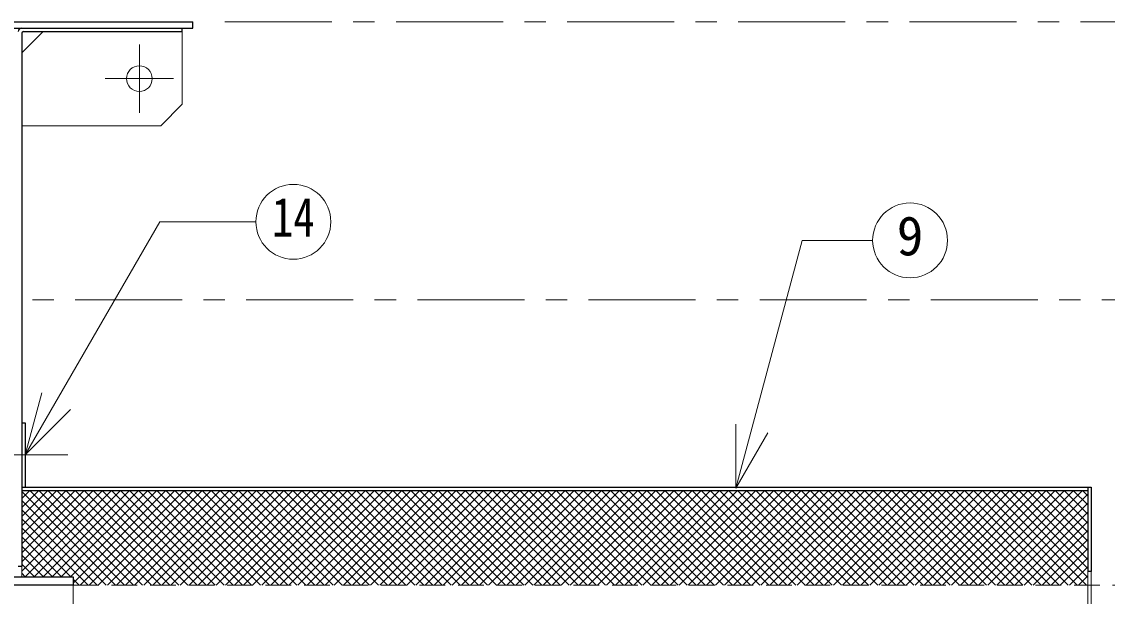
# Model space of a CAD drawing. Units: millimetres at full size, sheet at 1:10; details may follow other scales. Extents: x -2114 to 1936, y -1399 to 1411.
# Drawn here: x -619 to -111, y -622 to -354 of the extents above; entities that cross this region are included whole.
import ezdxf
from ezdxf.enums import TextEntityAlignment as Align

# ---------------------------------------------------------------- set-up
doc = ezdxf.new("R2010")
doc.units = ezdxf.units.MM
doc.header["$LTSCALE"] = 10
doc.linetypes.add('CHAIN1', pattern=[8, 5, -1, 1, -1])
doc.linetypes.add('DASHED1', pattern=[1.8, 1.2, -0.6])
doc.layers.add('0-0_ﾚｲﾔ1', color=4, linetype='Continuous', lineweight=9)
doc.styles.add('ＭＳ ゴシック', font='')
doc.styles.get('ＭＳ ゴシック').set_extended_font_data('MS Gothic')

msp = doc.modelspace()

# ---------------------------------------------------------------- linework, layer by layer
at = {"layer": '0-0_ﾚｲﾔ1', "color": 5, "lineweight": 25}
for p, q in [((-670.92, -353.64), (-538.92, -353.64)), ((-538.92, -356.64), (-538.92, -353.64)), ((-669.42, -356.64), (-538.92, -356.64)), ((-618.92, -359.04), (-618.92, -608.14)), ((-618.12, -358.24), (-543.92, -358.24)), ((-543.92, -358.24), (-543.92, -356.64)), ((-618.92, -571.14), (-118.92, -571.14)), ((-618.92, -572.74), (-120.52, -572.74)), ((-120.52, -571.14), (-120.52, -610.64)), ((-118.92, -571.14), (-118.92, -610.64)), ((-620.52, -608.14), (-618.92, -608.14)), ((-678.92, -613.14), (-594.92, -613.14)), ((-594.92, -613.14), (-594.92, -617.04)), ((-118.92, -610.64), (-120.52, -610.64)), ((-594.92, -617.04), (-683.92, -617.04))]:
    msp.add_line(p, q, dxfattribs=at)
at = {"layer": '0-0_ﾚｲﾔ1', "linetype": 'CHAIN1'}
for p, q in [((-523.92, -353.64), (331.08, -353.64)), ((-563.92, -396.24), (-563.92, -364.24)), ((-579.92, -380.24), (-547.92, -380.24)), ((-673.92, -483.64), (181.08, -483.64)), ((-640.52, -556.14), (-597.32, -556.14))]:
    msp.add_line(p, q, dxfattribs=at)
at = {"layer": '0-0_ﾚｲﾔ1', "color": 7, "lineweight": 18}
for p, q in [((-608.92, -358.24), (-618.92, -368.24)), ((-543.92, -358.24), (-543.92, -392.24)), ((-543.92, -392.24), (-553.92, -402.24)), ((-553.92, -402.24), (-618.92, -402.24)), ((-617.32, -556.14), (-554.41, -447.17)), ((-509.43, -447.17), (-554.41, -447.17)), ((-285.09, -571.76), (-254.04, -455.87)), ((-221.11, -455.87), (-254.04, -455.87)), ((-617.32, -556.14), (-609.56, -527.16)), ((-617.32, -556.14), (-596.11, -534.92)), ((-285.09, -571.76), (-285.09, -541.76)), ((-285.09, -571.76), (-270.09, -545.78)), ((-618.92, -608.14), (-618.92, -613.14)), ((-120.52, -736.64), (-120.52, -610.64)), ((-118.92, -736.64), (-118.92, -610.64)), ((-594.92, -617.04), (-594.92, -730.24))]:
    msp.add_line(p, q, dxfattribs=at)
at = {"layer": '0-0_ﾚｲﾔ1'}
for p, q in [((-618.92, -610.44), (-581.22, -572.74)), ((-618.92, -606.19), (-585.46, -572.74)), ((-618.92, -601.95), (-589.71, -572.74)), ((-618.92, -597.71), (-593.95, -572.74)), ((-618.92, -593.47), (-598.19, -572.74)), ((-618.92, -589.22), (-602.43, -572.74)), ((-618.92, -584.98), (-606.68, -572.74)), ((-618.92, -580.74), (-610.92, -572.74)), ((-618.92, -576.5), (-615.16, -572.74)), ((-618.92, -573.26), (-575.15, -617.04)), ((-617.38, -613.14), (-576.98, -572.74)), ((-615.2, -572.74), (-570.9, -617.04)), ((-613.14, -613.14), (-572.74, -572.74)), ((-610.96, -572.74), (-566.66, -617.04)), ((-608.89, -613.14), (-568.49, -572.74)), ((-606.72, -572.74), (-562.42, -617.04)), ((-604.65, -613.14), (-564.25, -572.74)), ((-602.48, -572.74), (-558.18, -617.04)), ((-600.41, -613.14), (-560.01, -572.74)), ((-598.23, -572.74), (-553.93, -617.04)), ((-596.17, -613.14), (-555.77, -572.74)), ((-594.92, -616.13), (-551.52, -572.74)), ((-593.99, -572.74), (-549.69, -617.04)), ((-591.58, -617.04), (-547.28, -572.74)), ((-589.75, -572.74), (-545.45, -617.04)), ((-587.34, -617.04), (-543.04, -572.74)), ((-585.5, -572.74), (-541.2, -617.04)), ((-583.1, -617.04), (-538.8, -572.74)), ((-581.26, -572.74), (-536.96, -617.04)), ((-578.85, -617.04), (-534.55, -572.74)), ((-577.02, -572.74), (-532.72, -617.04)), ((-574.61, -617.04), (-530.31, -572.74)), ((-572.78, -572.74), (-528.48, -617.04)), ((-570.37, -617.04), (-526.07, -572.74)), ((-568.53, -572.74), (-524.23, -617.04)), ((-566.12, -617.04), (-521.82, -572.74)), ((-564.29, -572.74), (-519.99, -617.04)), ((-561.88, -617.04), (-517.58, -572.74)), ((-560.05, -572.74), (-515.75, -617.04)), ((-557.64, -617.04), (-513.34, -572.74)), ((-555.81, -572.74), (-511.51, -617.04)), ((-553.4, -617.04), (-509.1, -572.74)), ((-551.56, -572.74), (-507.26, -617.04)), ((-549.15, -617.04), (-504.85, -572.74)), ((-547.32, -572.74), (-503.02, -617.04)), ((-544.91, -617.04), (-500.61, -572.74)), ((-543.08, -572.74), (-498.78, -617.04)), ((-540.67, -617.04), (-496.37, -572.74)), ((-538.84, -572.74), (-494.54, -617.04)), ((-536.43, -617.04), (-492.13, -572.74)), ((-534.59, -572.74), (-490.29, -617.04)), ((-532.18, -617.04), (-487.88, -572.74)), ((-530.35, -572.74), (-486.05, -617.04)), ((-527.94, -617.04), (-483.64, -572.74)), ((-526.11, -572.74), (-481.81, -617.04)), ((-523.7, -617.04), (-479.4, -572.74)), ((-521.86, -572.74), (-477.56, -617.04)), ((-519.46, -617.04), (-475.16, -572.74)), ((-517.62, -572.74), (-473.32, -617.04)), ((-515.21, -617.04), (-470.91, -572.74)), ((-513.38, -572.74), (-469.08, -617.04)), ((-510.97, -617.04), (-466.67, -572.74)), ((-509.14, -572.74), (-464.84, -617.04)), ((-506.73, -617.04), (-462.43, -572.74)), ((-504.89, -572.74), (-460.59, -617.04)), ((-502.49, -617.04), (-458.19, -572.74)), ((-500.65, -572.74), (-456.35, -617.04)), ((-498.24, -617.04), (-453.94, -572.74)), ((-496.41, -572.74), (-452.11, -617.04)), ((-494, -617.04), (-449.7, -572.74)), ((-492.17, -572.74), (-447.87, -617.04)), ((-489.76, -617.04), (-445.46, -572.74)), ((-487.92, -572.74), (-443.62, -617.04)), ((-485.51, -617.04), (-441.21, -572.74)), ((-483.68, -572.74), (-439.38, -617.04)), ((-481.27, -617.04), (-436.97, -572.74)), ((-479.44, -572.74), (-435.14, -617.04)), ((-477.03, -617.04), (-432.73, -572.74)), ((-475.2, -572.74), (-430.9, -617.04)), ((-472.79, -617.04), (-428.49, -572.74)), ((-470.95, -572.74), (-426.65, -617.04)), ((-468.54, -617.04), (-424.24, -572.74)), ((-466.71, -572.74), (-422.41, -617.04)), ((-464.3, -617.04), (-420, -572.74)), ((-462.47, -572.74), (-418.17, -617.04)), ((-460.06, -617.04), (-415.76, -572.74)), ((-458.23, -572.74), (-413.93, -617.04)), ((-455.82, -617.04), (-411.52, -572.74)), ((-453.98, -572.74), (-409.68, -617.04)), ((-451.57, -617.04), (-407.27, -572.74)), ((-449.74, -572.74), (-405.44, -617.04)), ((-447.33, -617.04), (-403.03, -572.74)), ((-445.5, -572.74), (-401.2, -617.04)), ((-443.09, -617.04), (-398.79, -572.74)), ((-441.25, -572.74), (-396.95, -617.04)), ((-438.85, -617.04), (-394.55, -572.74)), ((-437.01, -572.74), (-392.71, -617.04)), ((-434.6, -617.04), (-390.3, -572.74)), ((-432.77, -572.74), (-388.47, -617.04)), ((-430.36, -617.04), (-386.06, -572.74)), ((-428.53, -572.74), (-384.23, -617.04)), ((-426.12, -617.04), (-381.82, -572.74)), ((-424.28, -572.74), (-379.98, -617.04)), ((-421.87, -617.04), (-377.57, -572.74)), ((-420.04, -572.74), (-375.74, -617.04)), ((-417.63, -617.04), (-373.33, -572.74)), ((-415.8, -572.74), (-371.5, -617.04)), ((-413.39, -617.04), (-369.09, -572.74)), ((-411.56, -572.74), (-367.26, -617.04)), ((-409.15, -617.04), (-364.85, -572.74)), ((-407.31, -572.74), (-363.01, -617.04)), ((-404.9, -617.04), (-360.6, -572.74)), ((-403.07, -572.74), (-358.77, -617.04)), ((-400.66, -617.04), (-356.36, -572.74)), ((-398.83, -572.74), (-354.53, -617.04)), ((-396.42, -617.04), (-352.12, -572.74)), ((-394.59, -572.74), (-350.29, -617.04)), ((-392.18, -617.04), (-347.88, -572.74)), ((-390.34, -572.74), (-346.04, -617.04)), ((-387.93, -617.04), (-343.63, -572.74)), ((-386.1, -572.74), (-341.8, -617.04)), ((-383.69, -617.04), (-339.39, -572.74)), ((-381.86, -572.74), (-337.56, -617.04)), ((-379.45, -617.04), (-335.15, -572.74)), ((-377.62, -572.74), (-333.32, -617.04)), ((-375.21, -617.04), (-330.91, -572.74)), ((-373.37, -572.74), (-329.07, -617.04)), ((-370.96, -617.04), (-326.66, -572.74)), ((-369.13, -572.74), (-324.83, -617.04)), ((-366.72, -617.04), (-322.42, -572.74)), ((-364.89, -572.74), (-320.59, -617.04)), ((-362.48, -617.04), (-318.18, -572.74)), ((-360.64, -572.74), (-316.34, -617.04)), ((-358.24, -617.04), (-313.94, -572.74)), ((-356.4, -572.74), (-312.1, -617.04)), ((-353.99, -617.04), (-309.69, -572.74)), ((-352.16, -572.74), (-307.86, -617.04)), ((-349.75, -617.04), (-305.45, -572.74)), ((-347.92, -572.74), (-303.62, -617.04)), ((-345.51, -617.04), (-301.21, -572.74)), ((-343.67, -572.74), (-299.37, -617.04)), ((-341.26, -617.04), (-296.96, -572.74)), ((-339.43, -572.74), (-295.13, -617.04)), ((-337.02, -617.04), (-292.72, -572.74)), ((-335.19, -572.74), (-290.89, -617.04)), ((-332.78, -617.04), (-288.48, -572.74)), ((-330.95, -572.74), (-286.65, -617.04)), ((-328.54, -617.04), (-284.24, -572.74)), ((-326.7, -572.74), (-282.4, -617.04)), ((-324.29, -617.04), (-279.99, -572.74)), ((-322.46, -572.74), (-278.16, -617.04)), ((-320.05, -617.04), (-275.75, -572.74)), ((-318.22, -572.74), (-273.92, -617.04)), ((-315.81, -617.04), (-271.51, -572.74)), ((-313.98, -572.74), (-269.68, -617.04)), ((-311.57, -617.04), (-267.27, -572.74)), ((-309.73, -572.74), (-265.43, -617.04)), ((-307.32, -617.04), (-263.02, -572.74)), ((-305.49, -572.74), (-261.19, -617.04)), ((-303.08, -617.04), (-258.78, -572.74)), ((-301.25, -572.74), (-256.95, -617.04)), ((-298.84, -617.04), (-254.54, -572.74)), ((-297, -572.74), (-252.7, -617.04)), ((-294.6, -617.04), (-250.3, -572.74)), ((-292.76, -572.74), (-248.46, -617.04)), ((-290.35, -617.04), (-246.05, -572.74)), ((-288.52, -572.74), (-244.22, -617.04)), ((-286.11, -617.04), (-241.81, -572.74)), ((-284.28, -572.74), (-239.98, -617.04)), ((-281.87, -617.04), (-237.57, -572.74)), ((-280.03, -572.74), (-235.73, -617.04)), ((-277.63, -617.04), (-233.33, -572.74)), ((-275.79, -572.74), (-231.49, -617.04)), ((-273.38, -617.04), (-229.08, -572.74)), ((-271.55, -572.74), (-227.25, -617.04)), ((-269.14, -617.04), (-224.84, -572.74)), ((-267.31, -572.74), (-223.01, -617.04)), ((-264.9, -617.04), (-220.6, -572.74)), ((-263.06, -572.74), (-218.76, -617.04)), ((-260.65, -617.04), (-216.35, -572.74)), ((-258.82, -572.74), (-214.52, -617.04)), ((-256.41, -617.04), (-212.11, -572.74)), ((-254.58, -572.74), (-210.28, -617.04)), ((-252.17, -617.04), (-207.87, -572.74)), ((-250.34, -572.74), (-206.04, -617.04)), ((-247.93, -617.04), (-203.63, -572.74)), ((-246.09, -572.74), (-201.79, -617.04)), ((-243.68, -617.04), (-199.38, -572.74)), ((-241.85, -572.74), (-197.55, -617.04)), ((-239.44, -617.04), (-195.14, -572.74)), ((-237.61, -572.74), (-193.31, -617.04)), ((-235.2, -617.04), (-190.9, -572.74)), ((-233.37, -572.74), (-189.07, -617.04)), ((-230.96, -617.04), (-186.66, -572.74)), ((-229.12, -572.74), (-184.82, -617.04)), ((-226.71, -617.04), (-182.41, -572.74)), ((-224.88, -572.74), (-180.58, -617.04)), ((-222.47, -617.04), (-178.17, -572.74)), ((-220.64, -572.74), (-176.34, -617.04)), ((-218.23, -617.04), (-173.93, -572.74)), ((-216.39, -572.74), (-172.09, -617.04)), ((-213.99, -617.04), (-169.69, -572.74)), ((-212.15, -572.74), (-167.85, -617.04)), ((-209.74, -617.04), (-165.44, -572.74)), ((-207.91, -572.74), (-163.61, -617.04)), ((-205.5, -617.04), (-161.2, -572.74)), ((-203.67, -572.74), (-159.37, -617.04)), ((-201.26, -617.04), (-156.96, -572.74)), ((-199.42, -572.74), (-155.12, -617.04)), ((-197.01, -617.04), (-152.71, -572.74)), ((-195.18, -572.74), (-150.88, -617.04)), ((-192.77, -617.04), (-148.47, -572.74)), ((-190.94, -572.74), (-146.64, -617.04)), ((-188.53, -617.04), (-144.23, -572.74)), ((-186.7, -572.74), (-142.4, -617.04)), ((-184.29, -617.04), (-139.99, -572.74)), ((-182.45, -572.74), (-138.15, -617.04)), ((-180.04, -617.04), (-135.74, -572.74)), ((-178.21, -572.74), (-133.91, -617.04)), ((-175.8, -617.04), (-131.5, -572.74)), ((-173.97, -572.74), (-129.67, -617.04)), ((-171.56, -617.04), (-127.26, -572.74)), ((-169.73, -572.74), (-125.43, -617.04)), ((-167.32, -617.04), (-123.02, -572.74)), ((-165.48, -572.74), (-121.18, -617.04)), ((-161.24, -572.74), (-120.52, -613.46)), ((-157, -572.74), (-120.52, -609.21)), ((-152.76, -572.74), (-120.52, -604.97)), ((-148.51, -572.74), (-120.52, -600.73)), ((-144.27, -572.74), (-120.52, -596.48)), ((-140.03, -572.74), (-120.52, -592.24)), ((-135.78, -572.74), (-120.52, -588)), ((-131.54, -572.74), (-120.52, -583.76)), ((-127.3, -572.74), (-120.52, -579.51)), ((-123.06, -572.74), (-120.52, -575.27)), ((-618.92, -577.5), (-579.39, -617.04)), ((-163.07, -617.04), (-120.52, -574.48)), ((-618.92, -581.75), (-583.63, -617.04)), ((-158.83, -617.04), (-120.52, -578.73)), ((-154.59, -617.04), (-120.52, -582.97)), ((-618.92, -585.99), (-587.87, -617.04)), ((-150.35, -617.04), (-120.52, -587.21)), ((-618.92, -590.23), (-596.02, -613.14)), ((-146.1, -617.04), (-120.52, -591.45)), ((-618.92, -594.47), (-600.26, -613.14)), ((-618.92, -598.72), (-604.5, -613.14)), ((-141.86, -617.04), (-120.52, -595.7)), ((-618.92, -602.96), (-608.74, -613.14)), ((-137.62, -617.04), (-120.52, -599.94)), ((-618.92, -607.2), (-612.99, -613.14)), ((-133.38, -617.04), (-120.52, -604.18)), ((-129.13, -617.04), (-120.52, -608.43)), ((-618.92, -611.44), (-617.23, -613.14)), ((-124.89, -617.04), (-120.52, -612.67)), ((-594.92, -614.23), (-592.12, -617.04)), ((-120.65, -617.04), (-120.52, -616.91))]:
    msp.add_line(p, q, dxfattribs=at)
at = {"layer": '0-0_ﾚｲﾔ1', "linetype": 'DASHED1'}
msp.add_line((-594.92, -617.04), (-68.92, -617.04), dxfattribs=at)
at = {"layer": '0-0_ﾚｲﾔ1', "color": 5, "lineweight": 25}
msp.add_lwpolyline([(-618.92, -541.14), (-617.32, -541.14), (-617.32, -571.14)], dxfattribs=at)
at = {"layer": '0-0_ﾚｲﾔ1', "color": 7, "lineweight": 18}
for centre, radius in [((-563.92, -380.24), 6), ((-491.93, -447.17), 17.5), ((-203.61, -455.87), 17.5)]:
    msp.add_circle(centre, radius, dxfattribs=at)
at = {"layer": '0-0_ﾚｲﾔ1', "color": 5, "lineweight": 25}
for centre, radius in [((-618.92, -358.24), 1.6), ((-618.12, -359.04), 0.8)]:
    msp.add_arc(centre, radius, 90, 180, dxfattribs=at)

# ---------------------------------------------------------------- texts
at = {"layer": '0-0_ﾚｲﾔ1', "color": 7, "style": 'ＭＳ ゴシック', "width": 0.8}
msp.add_text('14', height=18.33, dxfattribs=at).set_placement((-501.93, -459.67), align=Align.BOTTOM_LEFT)
at = {"layer": '0-0_ﾚｲﾔ1', "color": 7, "style": 'ＭＳ ゴシック'}
msp.add_text('9', height=18.33, dxfattribs=at).set_placement((-209.86, -468.37), align=Align.BOTTOM_LEFT)

doc.saveas('drawing.dxf')
